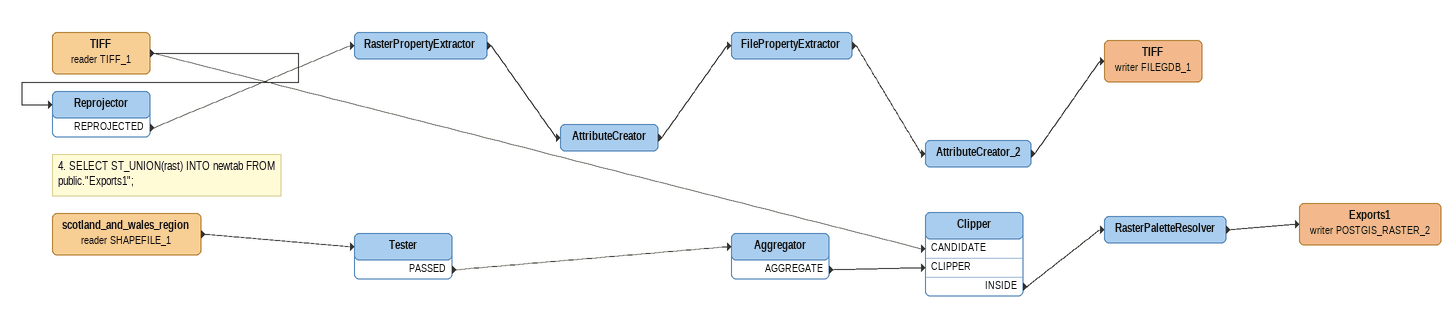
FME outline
TIFF (reader TIFF_1)
    -> Reprojector
    -> Clipper [CANDIDATE]
Reprojector
    REPROJECTED -> RasterPropertyExtractor
RasterPropertyExtractor
    -> AttributeCreator
AttributeCreator
    -> FilePropertyExtractor
FilePropertyExtractor
    -> AttributeCreator_2
AttributeCreator_2
    -> TIFF (writer FILEGDB_1)
TIFF (writer FILEGDB_1)
Note: 4. SELECT ST_UNION(rast) INTO newtab FROM public."Exports1";
scotland_and_wales_region (reader SHAPEFILE_1)
    -> Tester
Tester
    PASSED -> Aggregator
Aggregator
    AGGREGATE -> Clipper [CLIPPER]
Clipper
    INSIDE -> RasterPaletteResolver
RasterPaletteResolver
    -> Exports1 (writer POSTGIS_RASTER_2)
Exports1 (writer POSTGIS_RASTER_2)
